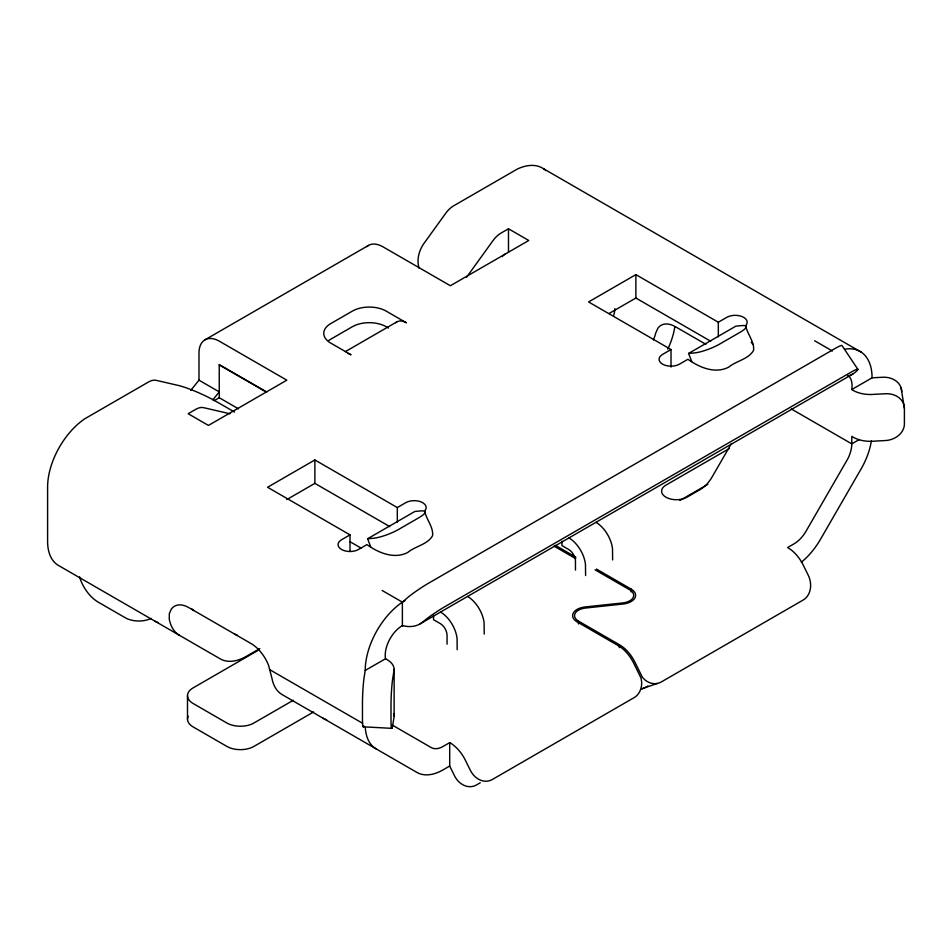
<?xml version="1.0" encoding="UTF-8"?>
<svg xmlns="http://www.w3.org/2000/svg" width="952" height="952" viewBox="0 0 952 952"><rect width="100%" height="100%" fill="white"/><g stroke="black" fill="none" stroke-linecap="round" stroke-linejoin="round"><path stroke-width="1.43" d="M857.931 369.435L842.08 345.683A19.111 1.737 -33.7 0 0 834.595 348.777L429.114 582.874A19.111 1.737 -33.7 0 0 407.17 598.011L402.387 602.164L402.387 625.583A24.288 14.03 -60 0 0 385.5 658.748L365.223 670.446L364.235 676.598A19.111 1.452 -86.9 0 0 362.462 703.183L362.462 718.796A19.111 1.452 -86.9 0 0 363.771 725.721M674.742 327.107L674.694 327.417A52.562 30.345 -60 0 1 667.733 349.194M653.393 339.971L653.917 338.591A24.264 12.055 -53.9 0 0 655.619 333.331L657.856 328.285A28.667 16.553 60 0 1 675.408 326.714L705.86 344.291M731.398 443.549L712.12 476.94A23.895 13.792 -60 0 1 700.172 489.554L686.904 497.218A14.815 8.556 0 0 1 665.948 497.218A14.815 8.556 0 0 1 665.948 485.115L729.458 448.452M466.516 277.329L493.1 240.487A19.111 11.031 -60 0 1 500.847 233.192L508.487 228.778L528.765 240.487L450.367 285.743L382.787 246.723A28.941 16.708 60 0 0 366.77 246.687M190.709 390.439L198.98 380.169L198.98 352.859A28.941 16.708 60 0 1 219.246 341.149L286.826 380.169L208.44 425.425L188.163 413.715L195.803 409.312A19.111 11.031 -60 0 1 203.561 407.658L230.027 413.775M212.82 399.864L219.246 391.867L198.98 380.169M204.966 339.828L368.507 245.402M214.117 400.685L219.246 397.722L238.452 408.813M345.255 351.681L396.889 321.859M424.568 510.998A11.948 6.902 0 0 0 421.486 502.085A11.948 6.902 0 0 0 405.766 502.68L397.317 507.559L314.874 459.959L267.571 487.269L350.015 534.869L350.015 550.958M745.571 325.679A11.948 6.902 0 0 0 742.489 316.754A11.948 6.902 0 0 0 726.769 317.349L718.32 322.228L635.876 274.628L588.574 301.939L671.017 349.539L671.017 367.091M286.754 499.598L314.874 483.366L389.713 526.575M609.03 313.541L635.876 298.035L710.716 341.244M350.015 534.869L341.566 539.736A11.948 6.902 0 0 0 341.566 549.494A11.948 6.902 0 0 0 358.464 549.494L366.913 544.615C378.36 552.767 393.997 559.49 407.635 552.529C415.155 546.162 427.448 544.711 432.577 535.714C433.565 527.122 426.425 519.649 424.782 511.45M671.017 349.539L662.568 354.418A11.948 6.902 0 0 0 662.568 364.164A11.948 6.902 0 0 0 679.466 364.164L687.915 359.285C699.363 367.436 715 374.16 728.637 367.198C736.158 360.844 748.451 359.38 753.579 350.384C754.567 341.804 747.427 334.33 745.785 326.131M367.591 538.761L414.893 511.45L420.748 510.926A19.111 4.034 -21.2 0 1 418.94 517.686L398.662 529.395A19.111 4.034 -21.2 0 1 373.446 538.249L367.591 538.761L370.709 546.817M688.593 353.442L735.896 326.131L741.751 325.608A19.111 4.034 -21.2 0 1 739.942 332.367L719.664 344.065A19.111 4.034 -21.2 0 1 694.436 352.918L688.593 353.442L691.711 361.486M259.801 648.598L246.52 656.261A52.562 30.345 -60 0 1 220.245 658.867L58.488 565.476A52.562 30.345 -60 0 1 49.575 554.076L48.861 551.791A52.562 30.345 -60 0 1 47.6 541.414L47.6 487.067A57.56 33.237 -60 0 1 84.764 418.797L148.5 381.99A19.111 11.031 -60 0 1 156.247 380.348L178.619 385.512A30.214 4.284 24.2 0 1 214.64 400.59L234.513 412.026M259.158 649.752L193.101 687.891A19.111 11.031 0 0 0 193.101 703.492L226.885 723.008A19.111 11.031 0 0 0 253.922 723.008L293.299 700.267M365.223 670.446A57.56 33.237 -60 0 1 402.387 602.164L404.969 600.676M420.237 623.774L852.754 374.065M848.089 375.385A24.288 14.03 -60 0 1 851.79 389.535L872.068 377.825L882.706 377.254A19.111 15.541 -9.2 0 1 901.746 391.831M313.625 711.941L253.922 746.416A19.111 11.031 0 0 1 226.885 746.416L193.101 726.912A19.111 11.031 0 0 1 188.151 716.249M679.918 500.466L707.871 484.33M859.394 439.491L851.79 443.87A23.895 13.792 -60 0 1 847.601 459.161L806.058 531.168A23.895 13.792 -60 0 1 794.111 543.782L787.59 547.543A27.727 16.005 60 0 1 803.238 565.095L808.224 575.187A19.111 15.506 71 0 1 803.131 600.058L661.223 681.989A19.111 15.506 71 0 1 645.301 680.216L642.457 677.407L634.96 662.247A27.727 16.005 60 0 0 619.324 644.694L578.447 621.097A13.376 7.723 0 0 1 575.127 613.35A13.376 7.723 0 0 1 585.468 608.042L623.108 604.02A15.291 8.83 0 0 0 634.924 597.951A15.291 8.83 0 0 0 631.14 589.098L596.44 569.058M595.083 569.843L629.784 589.871A13.376 7.723 0 0 1 633.104 597.63A13.376 7.723 0 0 1 622.763 602.937L585.123 606.959A15.291 8.83 0 0 0 573.306 613.017A15.291 8.83 0 0 0 577.09 621.882L617.967 645.48A27.727 16.005 60 0 1 633.615 663.02L641.101 678.193L641.684 682.31A19.111 15.506 71 0 1 634.187 697.602L492.267 779.533A19.111 15.506 71 0 1 470.324 770.263L465.338 760.172A27.727 16.005 60 0 0 449.701 742.631L443.18 746.392A23.895 13.792 -60 0 1 431.232 747.582L391.724 724.758M449.701 742.631L449.701 766.039L443.18 769.799A52.562 30.345 -60 0 1 416.893 772.405L282.173 694.627A52.562 30.345 -60 0 1 271.998 678.526L268.571 665.365A28.667 16.553 60 0 0 251.019 643.528L188.841 607.638A28.667 16.553 60 0 0 171.289 609.197L169.313 613.647L169.278 619.216A52.562 30.345 -60 0 0 179.452 635.317M480.26 782.77L476.428 784.983A19.111 15.506 71 0 1 454.473 775.725L449.701 766.039M647.931 685.964L645.373 687.439A19.111 15.506 71 0 1 641.588 688.879L657.439 683.429M363.343 726.816L391.891 728.351M543.747 168.861L861.37 352.24M814.626 340.757L832.369 351.002M791.314 408.955L851.79 443.87L851.79 436.349A24.359 14.066 0 0 0 874.281 441.145L885.372 440.55A19.111 15.541 -9.2 0 0 904.4 423.926L904.4 408.313L901.092 387.833M388.428 328.012L386.167 326.714A23.895 13.792 0 0 0 352.383 326.714L330.76 339.198A23.895 13.792 0 0 0 328.702 340.554M555.325 545.317L575.877 557.194M553.969 546.103L575.817 558.717M266.429 391.796L219.246 364.557L219.246 397.722M219.246 364.949L266.631 392.295M349.729 541.557L361.248 548.209M382.121 590.466L402.387 602.164M402.72 625.761L402.387 625.583A56.644 32.701 60 0 0 423.021 621.763A19.111 1.737 -33.7 0 1 444.965 606.626L850.445 372.529A19.111 1.737 -33.7 0 1 855.527 372.053A56.644 32.701 60 0 1 848.006 376.076M269.868 669.744L362.652 723.306M596.059 522.362L597.939 523.588A23.919 13.816 60 0 1 612.505 548.804L612.624 559.943M569.034 537.963L570.914 539.189A23.919 13.816 60 0 1 585.468 564.417L585.599 575.543M467.67 596.487L469.538 597.713A23.919 13.816 60 0 1 484.104 622.941L484.223 634.068M440.633 612.1L442.513 613.326A23.919 13.816 60 0 1 457.067 638.542L457.198 649.681M751.199 342.256L752.818 344.231M718.32 322.228L718.32 336.853M635.876 274.628L635.876 298.035M631.14 589.098L631.14 591.93M619.324 644.694L619.324 647.622M578.447 621.097L578.447 623.941M575.46 570.081L575.46 561.18A9.556 5.522 60 0 0 568.701 549.482L561.942 545.579L561.942 541.188M508.487 228.778L508.487 252.185M447.059 644.207L447.059 635.317A9.556 5.522 60 0 0 440.3 623.608L433.541 619.704L433.541 615.313M397.317 507.559L397.317 522.184M394.128 669.327L394.128 716.142M314.874 459.959L314.874 483.366M187.496 695.698L187.496 719.105M419.106 268.214A30.214 24.3 -43 0 1 423.426 244.176L445.798 213.177A19.111 11.031 -60 0 1 453.545 205.882L517.281 169.087A57.56 33.237 -60 0 1 545.913 170.575M904.4 408.313A19.111 15.541 -9.2 0 0 885.372 393.735L874.281 394.33A24.359 14.066 0 0 1 851.79 389.535M844.721 349.217A57.56 33.237 -60 0 1 872.068 377.825M395.723 322.728A19.111 11.031 60 0 1 406.445 322.811L386.167 311.102A23.895 13.792 0 0 0 352.383 311.102L330.76 323.585A23.895 13.792 0 0 0 330.76 343.101L351.026 354.798A19.111 11.031 60 0 0 347.528 353.311M79.551 576.9A28.667 16.553 60 0 0 98.282 602.176L125.319 617.777A19.111 11.031 0 0 0 151.118 618.431M326.619 719.76A52.562 30.345 -60 0 1 322.966 718.177M801.358 562.18A52.562 30.345 -60 0 0 820.398 539.451L861.179 468.8A52.562 30.345 -60 0 0 871.354 440.954M502.12 256.671A9.556 5.522 -60 0 1 505.107 254.136M385.5 658.748A24.359 14.066 0 0 1 393.807 671.719L392.783 678.121A19.111 1.452 -86.9 0 0 391.01 704.718L391.01 720.331A19.111 1.452 -86.9 0 0 392.783 724.948L393.807 718.546A24.359 14.066 0 0 0 393.723 713.75M376.111 748.855A52.562 30.345 -60 0 1 365.306 727.554M158.341 622.62A52.562 30.345 -60 0 1 154.688 621.025M237.131 634.984A23.895 13.792 -60 0 1 234.573 634.044M193.791 610.494A23.895 13.792 -60 0 1 191.685 608.745M614.897 308.65A23.895 13.792 -60 0 1 613.647 315.564"/></g></svg>
